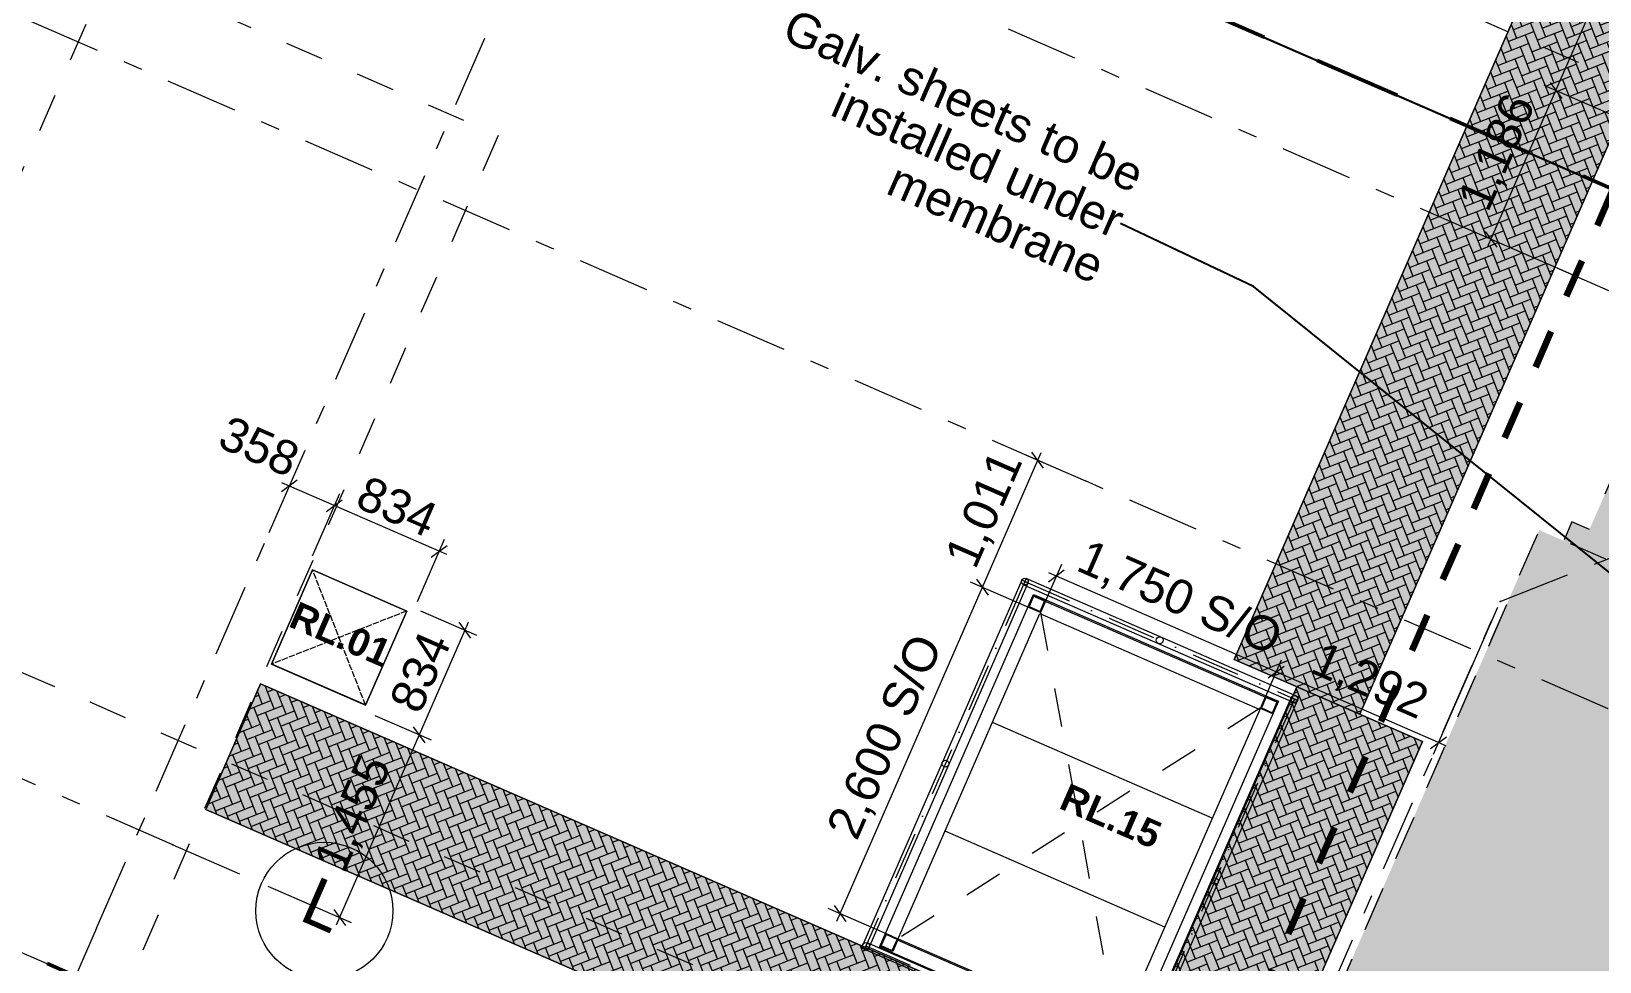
# Model space of a CAD drawing. Header units: millimetres. Extents: x -50172 to 145343, y -110728 to 25069.
# Drawn here: x -23716 to -12270, y -33197 to -26404 of the extents above; entities that cross this region are included whole.
import ezdxf
from ezdxf.enums import TextEntityAlignment as Align

# ---------------------------------------------------------------- set-up
doc = ezdxf.new("R2010")
doc.units = ezdxf.units.MM
doc.header["$MEASUREMENT"] = 0
for name, pattern in [('Dashed', [564.444447, 282.222223, -282.222223]), ('Dot & Dashed', [670.277762, 352.777767, -176.388884, 0, -141.111112]), ('Double Dashed', [1093.611073, 529.166651, -211.666656, 141.111112, -211.666656]), ('Hidden Line', [55, 45, -10]), ('Long Dashed', [1058.333302, 634.99999, -423.333311])]:
    doc.linetypes.add(name, pattern=pattern)
for name, color, linetype, lineweight in [('A-20-M_Roof_Accessory_Pen_No__1', 7, 'Continuous', 13), ('A-25-M_Curtain_Wall_Pen_No__1', 7, 'Continuous', 13), ('A-25-M_Curtain_Wall_Pen_No__85', 8, 'Continuous', 20), ('A-25-M_Wall_Ext_Pen_No__16', 7, 'Continuous', 20), ('A-95-MC_Marker_Section_P2.Marker_Pen_No__1', 7, 'Continuous', 13), ('A-95-MC_Marker_Section_P2.Marker_Pen_No__6', 7, 'Continuous', 35), ('COLUMN.IFC Import_Pen_No__2', 8, 'Continuous', 15), ('New_A-20-M_Roof_Accessory_Pen_No__1', 7, 'Continuous', 13), ('New_A-20-M_Roof_Accessory_Pen_No__150', 7, 'Continuous', 0), ('New_A-20-M_Roof_Accessory_Pen_No__156', 5, 'Continuous', 50), ('New_A-20-M_Roof_Accessory_Pen_No__176', 1, 'Continuous', 50), ('New_A-20-M_Roof_Pen_No__1', 7, 'Continuous', 13), ('New_A-20-M_Roof_Pen_No__92', 8, 'Continuous', 13), ('New_A-95-D_1_100_Pen_No__1', 7, 'Continuous', 13), ('New_A-95-P_Drawing_Pen_No__1', 7, 'Continuous', 13), ('New_A-95-P_Text_1_50_GA_Pen_No__86', 8, 'Continuous', 20)]:
    doc.layers.add(name, color=color, linetype=linetype, lineweight=lineweight)
for name, color, linetype in [('A-25-M_Wall_Ext', 7, 'Continuous'), ('A-95-MC_Marker_Section_P2.Marker', 7, 'Continuous'), ('COLUMN.IFC Import', 7, 'Continuous'), ('New_A-15-MG_Structural_Grid_Phase_2', 7, 'Continuous'), ('New_A-20-M_Roof', 7, 'Continuous'), ('New_A-95-D_1_100', 7, 'Continuous')]:
    doc.layers.add(name, color=color, linetype=linetype)
for name, color, linetype, lineweight, true_color in [('A-25-M_Wall_Ext_Pen_No__64', 7, 'Continuous', 20, 0x606060), ('A-95-MC_Marker_Section_P2.Marker_Pen_No__25', 7, 'Continuous', 50, 0x2a2a2a), ('New_A-15-MG_Structural_Grid_Phase_2_Pen_No__222', 7, 'Continuous', 13, 0x65af33), ('New_A-20-M_Roof_Pen_No__247', 7, 'Continuous', 200, 0xfb9e09), ('New_A-95-P_Drawing_Pen_No__142', 7, 'Continuous', 0, 0xeeeeee), ('New_A-95-P_Drawing_Pen_No__210', 7, 'Continuous', 13, 0xbae3f7)]:
    doc.layers.add(name, color=color, linetype=linetype, lineweight=lineweight, true_color=true_color)
doc.styles.add('GENERATED_STYLE_2', font='')
doc.styles.add('GENERATED_STYLE_3', font='')
doc.styles.add('GENERATED_STYLE_4', font='')
doc.styles.get('GENERATED_STYLE_2').set_extended_font_data('Swis721 BT', bold=True)
doc.styles.get('GENERATED_STYLE_3').set_extended_font_data('Arial')
doc.styles.get('GENERATED_STYLE_4').set_extended_font_data('Swis721 BT')
doc.dimstyles.new('GENERATED_STYLE__1', dxfattribs={"dimtxt": 250, "dimasz": 95, "dimexe": 0.18, "dimexo": 50, "dimgap": 0.09, "dimtad": 1, "dimdec": 0, "dimzin": 0, "dimdsep": 46, "dimtxsty": 'GENERATED_STYLE_3', "dimblk": 'ARROWHEAD_2', "dimblk1": 'ARROWHEAD_2', "dimblk2": 'ARROWHEAD_2', "dimcen": 0.09, "dimclrd": 7, "dimclre": 7, "dimclrt": 7, "dimadec": 0, "dimazin": 0, "dimtfac": 1, "dimtdec": 4, "dimtmove": 0, "dimatfit": 3, "dimfxl": 1, "dimtolj": 1, "dimtzin": 0, "dimarcsym": 0})
doc.dimstyles.new('GENERATED_STYLE__3', dxfattribs={"dimtxt": 0.18, "dimasz": 182.4, "dimexe": 0.18, "dimexo": 0.0625, "dimgap": 0.09, "dimtad": 0, "dimtih": 1, "dimtoh": 1, "dimdec": 4, "dimzin": 0, "dimdsep": 46, "dimcen": 0.09, "dimadec": 0, "dimazin": 0, "dimtfac": 1, "dimtdec": 4, "dimtmove": 0, "dimatfit": 3, "dimldrblk": 'ARROWHEAD_5', "dimfxl": 1, "dimtolj": 1, "dimtzin": 0, "dimarcsym": 0})

# ---------------------------------------------------------------- blocks, each defined once
blk = doc.blocks.new('Skylight Flat Panel 19[1]_1')
at = {"layer": 'New_A-20-M_Roof', "linetype": 'Continuous', "lineweight": 0, "flags": 128}
for points in [[(-17525, -33091), (-16406, -30525)], [(-16406, -30525), (-16402, -30516)], [(-16406, -30525), (-14619, -31304)], [(-16402, -30516), (-14615, -31295)], [(-17394, -33039), (-16354, -30656)], [(-16354, -30656), (-14750, -31356)], [(-14750, -31356), (-15790, -33739)], [(-14619, -31304), (-15738, -33871)], [(-14619, -31304), (-14615, -31295)], [(-15097, -32150), (-16701, -31451)], [(-15443, -32945), (-17047, -32245)], [(-15790, -33739), (-17394, -33039)], [(-17390, -33030), (-15785, -33730)], [(-15738, -33871), (-17525, -33091)]]:
    blk.add_lwpolyline(points, dxfattribs=at)
blk = doc.blocks.new('Roof_1_1', base_point=(-23076, -22803))
at = {"layer": 'New_A-20-M_Roof_Pen_No__92', "linetype": 'Continuous', "flags": 128}
for points in [[(-23076, -22801), (12417, -38278)], [(12417, -38280), (-23076, -22803)], [(-23076, -22803), (12417, -38280)], [(12418, -38277), (-23075, -22801)], [(-30854, -30049), (14148, -49673)], [(-21964, -31024), (-21664, -30337)], [(-21664, -30337), (-20976, -30637)], [(-20976, -30637), (-21276, -31324)], [(-21276, -31324), (-21964, -31024)], [(-21963, -31022), (-21275, -31322)]]:
    blk.add_lwpolyline(points, dxfattribs=at)
at = {"layer": 'New_A-20-M_Roof', "linetype": 'Continuous', "lineweight": 0}
blk.add_blockref('Skylight Flat Panel 19[1]_1', (0, 0), dxfattribs=at)
blk = doc.blocks.new('Roof_2_1', base_point=(-19442, -19430))
at = {"layer": 'New_A-20-M_Roof_Pen_No__92', "linetype": 'Continuous', "flags": 128}
for points in [[(-23077, -22805), (12416, -38282)], [(12416, -38282), (-23077, -22805)], [(12417, -38280), (-23076, -22803)], [(-23076, -22803), (12417, -38280)]]:
    blk.add_lwpolyline(points, dxfattribs=at)
blk = doc.blocks.new('Railing Horizontal 19_12')
at = {"layer": 'A-25-M_Wall_Ext_Pen_No__16', "linetype": 'Dot & Dashed'}
blk.add_line((0, 0), (2928, 0), dxfattribs=at)
at = {"layer": 'A-25-M_Wall_Ext_Pen_No__64', "linetype": 'Continuous'}
for p, q in [((0, 25), (0, -25)), ((2928, 25), (0, 25)), ((2928, -25), (2928, 25)), ((0, -25), (2928, -25))]:
    blk.add_line(p, q, dxfattribs=at)
for centre in [(0, 0), (1451, 0), (2903, 0)]:
    blk.add_circle(centre, 25, dxfattribs=at)
blk = doc.blocks.new('Railing Horizontal 19_13')
at = {"layer": 'A-25-M_Wall_Ext_Pen_No__16', "linetype": 'Dot & Dashed'}
blk.add_line((0, 0), (2171, 0), dxfattribs=at)
at = {"layer": 'A-25-M_Wall_Ext_Pen_No__64', "linetype": 'Continuous'}
for p, q in [((0, 25), (0, -25)), ((2171, 25), (0, 25)), ((2171, -25), (2171, 25)), ((0, -25), (2171, -25))]:
    blk.add_line(p, q, dxfattribs=at)
for centre in [(0, 0), (1073, 0), (2146, 0)]:
    blk.add_circle(centre, 25, dxfattribs=at)
blk = doc.blocks.new('Discrete Accessory 1065')
at = {"layer": 'COLUMN.IFC Import_Pen_No__2', "linetype": 'Continuous'}
for p, q in [((-50, -50), (-50, 50)), ((-50, 50), (50, 50)), ((43.7, 43.7), (-43.7, 43.7)), ((-43.7, 43.7), (-43.7, -43.7)), ((43.7, -43.7), (43.7, 43.7)), ((50, 50), (50, -50)), ((50, -50), (-50, -50)), ((-43.7, -43.7), (43.7, -43.7))]:
    blk.add_line(p, q, dxfattribs=at)
blk = doc.blocks.new('Discrete Accessory 1066')
at = {"layer": 'COLUMN.IFC Import_Pen_No__2', "linetype": 'Continuous'}
for p, q in [((-50, -50), (-50, 50)), ((-50, 50), (50, 50)), ((43.7, 43.7), (-43.7, 43.7)), ((-43.7, 43.7), (-43.7, -43.7)), ((43.7, -43.7), (43.7, 43.7)), ((50, 50), (50, -50)), ((50, -50), (-50, -50)), ((-43.7, -43.7), (43.7, -43.7))]:
    blk.add_line(p, q, dxfattribs=at)
blk = doc.blocks.new('Discrete Accessory 1068')
at = {"layer": 'COLUMN.IFC Import_Pen_No__2', "linetype": 'Continuous'}
for p, q in [((-50, -50), (-50, 50)), ((-50, 50), (50, 50)), ((43.7, 43.7), (-43.7, 43.7)), ((-43.7, 43.7), (-43.7, -43.7)), ((43.7, -43.7), (43.7, 43.7)), ((50, 50), (50, -50)), ((50, -50), (-50, -50)), ((-43.7, -43.7), (43.7, -43.7))]:
    blk.add_line(p, q, dxfattribs=at)
blk = doc.blocks.new('*D421')
at = {"layer": 'New_A-95-D_1_100_Pen_No__1', "linetype": 'Continuous'}
for p, q in [((-12631, -26778), (-12546, -26894)), ((-13063, -27923), (-12589, -26836)), ((-12478, -28178), (-13148, -27886)), ((-13105, -27865), (-13020, -27981)), ((-13087, -27979), (-13063, -27923))]:
    blk.add_line(p, q, dxfattribs=at)
at = {"layer": 'New_A-95-D_1_100_Pen_No__1', "insert": (-13043, -27753), "char_height": 250, "attachment_point": 7, "rotation": 66.4404, "style": 'GENERATED_STYLE_3'}
blk.add_mtext('\\A1;{\\fArial|b0|i0|c0|p34;1,186}', dxfattribs=at)
blk = doc.blocks.new('ARROWHEAD_2')
at = {"color": 0, "linetype": 'Continuous', "lineweight": 0}
for p, q in [((0, 0), (-1, 0)), ((-0.38, -0.66), (0.38, 0.66))]:
    blk.add_line(p, q, dxfattribs=at)
blk = doc.blocks.new('*D423')
at = {"layer": 'New_A-95-D_1_100_Pen_No__1', "linetype": 'Continuous'}
for p, q in [((-12589, -26836), (-11549, -24453)), ((-10962, -24709), (-11635, -24416)), ((-11506, -24511), (-11592, -24395)), ((-11549, -24453), (-11525, -24397)), ((-12631, -26778), (-12546, -26894)), ((-13063, -27923), (-12589, -26836)), ((-12001, -27093), (-12674, -26799))]:
    blk.add_line(p, q, dxfattribs=at)
at = {"layer": 'New_A-95-D_1_100_Pen_No__1', "insert": (-12423, -26332), "char_height": 250, "attachment_point": 7, "rotation": 66.4404, "style": 'GENERATED_STYLE_3'}
blk.add_mtext('\\A1;{\\fArial|b0|i0|c0|p34;2,600 S/O}', dxfattribs=at)
blk = doc.blocks.new('*D426')
at = {"layer": 'New_A-95-D_1_100_Pen_No__1', "linetype": 'Continuous'}
for p, q in [((-14631, -31082), (-16235, -30382)), ((-13016, -30612), (-13484, -31684)), ((-14593, -30996), (-14726, -31301)), ((-14689, -31124), (-14573, -31039)), ((-13446, -31598), (-14631, -31082)), ((-13504, -31641), (-13388, -31555)), ((-13390, -31623), (-13446, -31598))]:
    blk.add_line(p, q, dxfattribs=at)
at = {"layer": 'New_A-95-D_1_100_Pen_No__1', "insert": (-14412, -31123), "char_height": 250, "attachment_point": 7, "rotation": 336.4404, "style": 'GENERATED_STYLE_3'}
blk.add_mtext('\\A1;{\\fArial|b0|i0|c0|p34;1,292}', dxfattribs=at)
blk = doc.blocks.new('*D427')
at = {"layer": 'New_A-95-D_1_100_Pen_No__1', "linetype": 'Continuous'}
for p, q in [((-16197, -30296), (-16330, -30601)), ((-16177, -30339), (-16293, -30425)), ((-16235, -30382), (-16291, -30358)), ((-14631, -31082), (-16235, -30382)), ((-14689, -31124), (-14573, -31039))]:
    blk.add_line(p, q, dxfattribs=at)
at = {"layer": 'New_A-95-D_1_100_Pen_No__1', "insert": (-16120, -30378), "char_height": 250, "attachment_point": 7, "rotation": 336.4404, "style": 'GENERATED_STYLE_3'}
blk.add_mtext('\\A1;{\\fArial|b0|i0|c0|p34;1,750 S/O}', dxfattribs=at)
blk = doc.blocks.new('*D428')
at = {"layer": 'New_A-95-D_1_100_Pen_No__1', "linetype": 'Continuous'}
for p, q in [((-16818, -30404), (-16732, -30520)), ((-17814, -32845), (-16775, -30462)), ((-17435, -33010), (-17900, -32808)), ((-17857, -32787), (-17771, -32903)), ((-17838, -32901), (-17814, -32845))]:
    blk.add_line(p, q, dxfattribs=at)
at = {"layer": 'New_A-95-D_1_100_Pen_No__1', "insert": (-17649, -32341), "char_height": 250, "attachment_point": 7, "rotation": 66.4404, "style": 'GENERATED_STYLE_3'}
blk.add_mtext('\\A1;{\\fArial|b0|i0|c0|p34;2,600 S/O}', dxfattribs=at)
blk = doc.blocks.new('*D429')
at = {"layer": 'New_A-95-D_1_100_Pen_No__1', "linetype": 'Continuous'}
for p, q in [((-16020, -29688), (-16457, -29498)), ((-16328, -29594), (-16413, -29477)), ((-16371, -29536), (-16346, -29480)), ((-16775, -30462), (-16371, -29536)), ((-16396, -30627), (-16861, -30425)), ((-16818, -30404), (-16732, -30520)), ((-17814, -32845), (-16775, -30462))]:
    blk.add_line(p, q, dxfattribs=at)
at = {"layer": 'New_A-95-D_1_100_Pen_No__1', "insert": (-16785, -30360), "char_height": 250, "attachment_point": 7, "rotation": 66.4404, "style": 'GENERATED_STYLE_3'}
blk.add_mtext('\\A1;{\\fArial|b0|i0|c0|p34;1,011}', dxfattribs=at)
blk = doc.blocks.new('*D461')
at = {"layer": 'New_A-95-D_1_100_Pen_No__1', "linetype": 'Continuous'}
for p, q in [((-21505, -29867), (-21833, -29724)), ((-21467, -29781), (-21666, -30236)), ((-21563, -29910), (-21447, -29824)), ((-20740, -30200), (-21505, -29867)), ((-20703, -30115), (-20901, -30569)), ((-20798, -30243), (-20682, -30158)), ((-20684, -30225), (-20740, -30200))]:
    blk.add_line(p, q, dxfattribs=at)
at = {"layer": 'New_A-95-D_1_100_Pen_No__1', "insert": (-21365, -29874), "char_height": 250, "attachment_point": 7, "rotation": 336.4404, "style": 'GENERATED_STYLE_3'}
blk.add_mtext('\\A1;{\\fArial|b0|i0|c0|p34;834}', dxfattribs=at)
blk = doc.blocks.new('*D462')
at = {"layer": 'New_A-95-D_1_100_Pen_No__1', "linetype": 'Continuous'}
for p, q in [((-21796, -29638), (-21983, -30067)), ((-21775, -29681), (-21891, -29767)), ((-21833, -29724), (-21889, -29700)), ((-21505, -29867), (-21833, -29724)), ((-21563, -29910), (-21447, -29824))]:
    blk.add_line(p, q, dxfattribs=at)
at = {"layer": 'New_A-95-D_1_100_Pen_No__1', "insert": (-22371, -29435), "char_height": 250, "attachment_point": 7, "rotation": 336.4404, "style": 'GENERATED_STYLE_3'}
blk.add_mtext('\\A1;{\\fArial|b0|i0|c0|p34;358}', dxfattribs=at)
blk = doc.blocks.new('*D463')
at = {"layer": 'New_A-95-D_1_100_Pen_No__1', "linetype": 'Continuous'}
for p, q in [((-20875, -30635), (-20466, -30814)), ((-20552, -30776), (-20885, -31541)), ((-20509, -30834), (-20594, -30718)), ((-20527, -30720), (-20552, -30776)), ((-21209, -31399), (-20799, -31578)), ((-20885, -31541), (-21466, -32874)), ((-20842, -31599), (-20928, -31483))]:
    blk.add_line(p, q, dxfattribs=at)
at = {"layer": 'New_A-95-D_1_100_Pen_No__1', "insert": (-20878, -31401), "char_height": 250, "attachment_point": 7, "rotation": 66.4404, "style": 'GENERATED_STYLE_3'}
blk.add_mtext('\\A1;{\\fArial|b0|i0|c0|p34;834}', dxfattribs=at)
blk = doc.blocks.new('*D464')
at = {"layer": 'New_A-95-D_1_100_Pen_No__1', "linetype": 'Continuous'}
for p, q in [((-21209, -31399), (-20799, -31578)), ((-20885, -31541), (-21466, -32874)), ((-20842, -31599), (-20928, -31483)), ((-21991, -32646), (-21381, -32912)), ((-21509, -32816), (-21424, -32932)), ((-21466, -32874), (-21491, -32930))]:
    blk.add_line(p, q, dxfattribs=at)
at = {"layer": 'New_A-95-D_1_100_Pen_No__1', "insert": (-21393, -32581), "char_height": 250, "attachment_point": 7, "rotation": 66.4404, "style": 'GENERATED_STYLE_3'}
blk.add_mtext('\\A1;{\\fArial|b0|i0|c0|p34;1,455}', dxfattribs=at)
blk = doc.blocks.new('ARROWHEAD_5')
at = {"color": 0, "linetype": 'Continuous', "lineweight": 0}
blk.add_line((0, 0), (-1, 0), dxfattribs=at)
blk.add_solid([(-1, 0.2679), (0, 0), (-1, -0.2679), (-1, 0.2679)], dxfattribs=at)
blk = doc.blocks.new('Standard grid marker_32')
at = {"layer": 'New_A-15-MG_Structural_Grid_Phase_2_Pen_No__222', "linetype": 'Double Dashed'}
blk.add_line((705, 0), (53258, 0), dxfattribs=at)
at = {"layer": 'New_A-15-MG_Structural_Grid_Phase_2_Pen_No__222', "style": 'GENERATED_STYLE_4'}
for tag, p in [('AC_MarkerText_1_0', (-500, 39)), ('AC_MarkerText_1_1', (54463, 39))]:
    blk.add_attdef(tag, text='', height=350, rotation=180, dxfattribs=at).set_placement(p, align=Align.MIDDLE_CENTER)
blk = doc.blocks.new('Standard grid marker_33')
at = {"layer": 'New_A-15-MG_Structural_Grid_Phase_2_Pen_No__222', "linetype": 'Double Dashed'}
blk.add_line((705, 0), (54601, 0), dxfattribs=at)
at = {"layer": 'New_A-15-MG_Structural_Grid_Phase_2_Pen_No__222', "style": 'GENERATED_STYLE_4'}
for tag, p in [('AC_MarkerText_1_0', (-500, 43)), ('AC_MarkerText_1_1', (55806, 43))]:
    blk.add_attdef(tag, text='', height=350, rotation=180, dxfattribs=at).set_placement(p, align=Align.MIDDLE_CENTER)
blk = doc.blocks.new('Standard grid marker_38')
at = {"layer": 'New_A-15-MG_Structural_Grid_Phase_2_Pen_No__222', "linetype": 'Double Dashed'}
for p, q in [((2710, 0), (20151, 0)), ((20151, 0), (21049, -897))]:
    blk.add_line(p, q, dxfattribs=at)
blk.add_point((20151, 0), dxfattribs=at)
at = {"layer": 'New_A-15-MG_Structural_Grid_Phase_2_Pen_No__222', "style": 'GENERATED_STYLE_4'}
for tag, p in [('AC_MarkerText_1_0', (-500, -861)), ('AC_MarkerText_1_1', (23361, -861))]:
    blk.add_attdef(tag, text='', height=350, rotation=270, dxfattribs=at).set_placement(p, align=Align.MIDDLE_CENTER)
blk = doc.blocks.new('Standard grid marker_40')
at = {"layer": 'New_A-15-MG_Structural_Grid_Phase_2_Pen_No__222', "linetype": 'Double Dashed'}
for q in [(39496, 0), (0, 0)]:
    blk.add_line((18746, 0), q, dxfattribs=at)
blk.add_point((18746, 0), dxfattribs=at)
blk.add_point((18746, 0), dxfattribs=at)
at = {"layer": 'New_A-15-MG_Structural_Grid_Phase_2_Pen_No__222', "style": 'GENERATED_STYLE_4'}
for tag, p in [('AC_MarkerText_1_0', (-500, 41)), ('AC_MarkerText_1_1', (58742, 41))]:
    blk.add_attdef(tag, text='', height=350, rotation=270, dxfattribs=at).set_placement(p, align=Align.MIDDLE_CENTER)
blk = doc.blocks.new('Standard grid marker_41')
at = {"layer": 'New_A-15-MG_Structural_Grid_Phase_2_Pen_No__222', "linetype": 'Double Dashed'}
for q in [(11275, 0), (0, 0)]:
    blk.add_line((705, 0), q, dxfattribs=at)
at = {"layer": 'New_A-15-MG_Structural_Grid_Phase_2_Pen_No__222', "linetype": 'Continuous'}
blk.add_circle((-500, 0), 500, dxfattribs=at)
at = {"layer": 'New_A-15-MG_Structural_Grid_Phase_2_Pen_No__222', "linetype": 'Double Dashed'}
blk.add_point((705, 0), dxfattribs=at)
blk.add_point((705, 0), dxfattribs=at)
at = {"layer": 'New_A-15-MG_Structural_Grid_Phase_2_Pen_No__222', "style": 'GENERATED_STYLE_4'}
for tag, p in [('AC_MarkerText_1_0', (-500, 43)), ('AC_MarkerText_1_1', (12480, 43))]:
    blk.add_attdef(tag, text='', height=350, rotation=180, dxfattribs=at).set_placement(p, align=Align.MIDDLE_CENTER)
blk = doc.blocks.new('Cutting Plane_4_1', base_point=(-25330, -21003))
at = {"layer": 'A-95-MC_Marker_Section_P2.Marker_Pen_No__1', "linetype": 'Dashed'}
blk.add_line((-25101, -21103), (22392, -41812), dxfattribs=at)
blk = doc.blocks.new('Cutting Plane_5_1', base_point=(18851, -50545))
at = {"layer": 'A-95-MC_Marker_Section_P2.Marker_Pen_No__1', "linetype": 'Dashed'}
blk.add_line((-6471, -38635), (-31882, -27555), dxfattribs=at)
blk = doc.blocks.new('Cutting Plane_7_1', base_point=(-15692, -10946))
at = {"layer": 'A-95-MC_Marker_Section_P2.Marker_Pen_No__1', "linetype": 'Dashed'}
for p, q in [((-22372, -26264), (-20308, -27164)), ((-20308, -27164), (-38549, -68998))]:
    blk.add_line(p, q, dxfattribs=at)
blk = doc.blocks.new('Cutting Plane_9_1', base_point=(-22092, -23539))
at = {"layer": 'A-95-MC_Marker_Section_P2.Marker_Pen_No__25', "linetype": 'Continuous'}
for points in [[(-21992, -23310), (-22192, -23768), (-21633, -23739)], [(-26233, -33037), (-26033, -32579), (-25675, -33008)]]:
    blk.add_hatch(color=256, dxfattribs=at).paths.add_polyline_path(points)
at = {"layer": 'A-95-MC_Marker_Section_P2.Marker_Pen_No__1', "linetype": 'Dashed'}
blk.add_line((-22192, -23768), (-26033, -32579), dxfattribs=at)
at = {"layer": 'A-95-MC_Marker_Section_P2.Marker_Pen_No__25', "linetype": 'Continuous'}
for p, q in [((-21992, -23310), (-22192, -23768)), ((-21633, -23739), (-21992, -23310)), ((-22192, -23768), (-21633, -23739)), ((-26233, -33037), (-26033, -32579)), ((-26033, -32579), (-25675, -33008)), ((-25675, -33008), (-26233, -33037))]:
    blk.add_line(p, q, dxfattribs=at)
at = {"layer": 'A-95-MC_Marker_Section_P2.Marker_Pen_No__6', "char_height": 275, "rotation": 66.4404, "style": 'GENERATED_STYLE_4'}
for insert, attachment_point in [((-21580, -23325), 7), ((-25942, -33328), 9)]:
    blk.add_mtext('\\A1;{\\fSwis721 BT|b0|i0|c0|p34;S-169}', dxfattribs=dict(at, insert=insert, attachment_point=attachment_point))

msp = doc.modelspace()

# ---------------------------------------------------------------- hatches: boundary and pattern name
at = {"layer": 'A-20-M_Roof_Accessory_Pen_No__1', "linetype": 'Continuous', "lineweight": 0, "true_color": 0x000000}
for points in [[(-14937.6, -30990.8), (-14020.9, -31390.5), (-10560.8, -23455.4), (-11477.5, -23055.7), (-12991.2, -26527.3), (-14314.9, -29562.8)], [(-22043.1, -31168.3), (-22442.8, -32084.9), (-16079.1, -34859.8), (-15679.4, -33943.1)], [(-14479.2, -31190.7), (-16079.1, -34859.8), (-15162.5, -35259.5), (-13562.6, -31590.4)]]:
    msp.add_hatch(color=178, dxfattribs=at).paths.add_polyline_path(points)
at = {"layer": 'New_A-20-M_Roof_Accessory_Pen_No__150', "linetype": 'Continuous'}
h = msp.add_hatch(dxfattribs=at)
h.set_pattern_fill('Brick_Floor___Laid_Flat__BB', color=256, style=0, pattern_type=2)
h.set_pattern_definition([(291.4404, (-16214.06, -27118.03), (249.454, 97.963), [201, -67]), (291.4404, (-16078.22, -27280.63), (249.454, 97.963), [201, -67]), (291.4404, (-16040.35, -27193.78), (249.454, 97.963), [201, -67]), (291.4404, (-16002.48, -27106.92), (249.454, 97.963), [201, -67]), (21.4404, (-16165.08, -27242.76), (-97.963, 249.454), [201, -67]), (21.4404, (-16127.2, -27155.9), (-97.963, 249.454), [201, -67]), (21.4404, (-16089.33, -27069.05), (-97.963, 249.454), [201, -67]), (21.4404, (-15953.5, -27231.65), (-97.963, 249.454), [201, -67])])
h.paths.add_polyline_path([(-14937.6, -30990.8), (-14314.9, -29562.8), (-12991.2, -26527.3), (-11477.5, -23055.7), (-10560.8, -23455.4), (-14020.9, -31390.5)])
h = msp.add_hatch(dxfattribs=at)
h.set_pattern_fill('Brick_Floor___Laid_Flat__BB', color=256, style=0, pattern_type=2)
h.set_pattern_definition([(21.4404, (-22516.11, -29345.38), (-97.963, 249.454), [201, -67]), (21.4404, (-22353.51, -29209.54), (-97.963, 249.454), [201, -67]), (21.4404, (-22440.37, -29171.67), (-97.963, 249.454), [201, -67]), (21.4404, (-22527.22, -29133.8), (-97.963, 249.454), [201, -67]), (111.4404, (-22391.4, -29296.4), (249.454, 97.963), [201, -67]), (111.4404, (-22478.24, -29258.53), (249.454, 97.963), [201, -67]), (111.4404, (-22565.1, -29220.65), (249.454, 97.963), [201, -67]), (111.4404, (-22402.5, -29084.82), (249.454, 97.963), [201, -67])])
h.paths.add_polyline_path([(-22043.1, -31168.3), (-15679.4, -33943.1), (-16079.1, -34859.8), (-22442.8, -32084.9)])
h = msp.add_hatch(dxfattribs=at)
h.set_pattern_fill('Brick_Floor___Laid_Flat__BB', color=256, style=0, pattern_type=2)
h.set_pattern_definition([(291.4404, (-16348.95, -36354.14), (249.454, 97.963), [201, -67]), (291.4404, (-16213.11, -36516.74), (249.454, 97.963), [201, -67]), (291.4404, (-16175.24, -36429.9), (249.454, 97.963), [201, -67]), (291.4404, (-16137.37, -36343.03), (249.454, 97.963), [201, -67]), (21.4404, (-16299.97, -36478.87), (-97.963, 249.454), [201, -67]), (21.4404, (-16262.1, -36392.01), (-97.963, 249.454), [201, -67]), (21.4404, (-16224.22, -36305.16), (-97.963, 249.454), [201, -67]), (21.4404, (-16088.4, -36467.76), (-97.963, 249.454), [201, -67])])
h.paths.add_polyline_path([(-14479.2, -31190.7), (-13562.6, -31590.4), (-15162.5, -35259.5), (-16079.1, -34859.8)])
at = {"layer": 'New_A-95-P_Drawing_Pen_No__142', "linetype": 'Continuous'}
msp.add_hatch(color=256, dxfattribs=at).paths.add_polyline_path([(-14130.4, -33299.9), (-13951.6, -33377.8), (-14122.7, -34120.8), (-15546.3, -37385.5), (-14116.5, -38009), (-12393.3, -34057.3), (-12150.4, -34163.3), (-10731.5, -30909.2), (-10974.4, -30803.2), (-10914.4, -30665.7), (-10969.3, -30641.8), (-10141.9, -28744.4), (-11516.8, -28144.8), (-12344.2, -30042.3), (-12472.7, -29986.3), (-12532.7, -30123.7), (-12711.4, -30045.8)])
at = {"layer": 'New_A-95-P_Drawing_Pen_No__210', "linetype": 'Continuous'}
msp.add_hatch(color=256, dxfattribs=at).paths.add_polyline_path([(-14130.4, -33299.9), (-12150.4, -34163.3), (-10731.5, -30909.2), (-12711.4, -30045.8)])

# ---------------------------------------------------------------- linework, layer by layer
at = {"layer": 'A-20-M_Roof_Accessory_Pen_No__1', "linetype": 'Continuous', "flags": 128}
for points in [[(-14937.6, -30990.8), (-14020.9, -31390.5), (-10560.8, -23455.4), (-11477.5, -23055.7), (-12991.2, -26527.3), (-14314.9, -29562.8)], [(-22043.1, -31168.3), (-22442.8, -32084.9), (-16079.1, -34859.8), (-15679.4, -33943.1)], [(-14479.2, -31190.7), (-16079.1, -34859.8), (-15162.5, -35259.5), (-13562.6, -31590.4)]]:
    msp.add_lwpolyline(points, close=True, dxfattribs=at)
at = {"layer": 'New_A-20-M_Roof_Accessory_Pen_No__1', "linetype": 'Continuous', "flags": 128}
for points in [[(-14937.6, -30990.8), (-14314.9, -29562.8), (-12991.2, -26527.3), (-11477.5, -23055.7), (-10560.8, -23455.4), (-14020.9, -31390.5)], [(-22043.1, -31168.3), (-15679.4, -33943.1), (-16079.1, -34859.8), (-22442.8, -32084.9)], [(-14479.2, -31190.7), (-13562.6, -31590.4), (-15162.5, -35259.5), (-16079.1, -34859.8)]]:
    msp.add_lwpolyline(points, close=True, dxfattribs=at)
at = {"layer": 'New_A-20-M_Roof_Accessory_Pen_No__156', "linetype": 'Dashed', "flags": 128}
msp.add_lwpolyline([(-30845.3, -30053.1), (14148.5, -49672.6)], dxfattribs=at)
at = {"layer": 'New_A-20-M_Roof_Accessory_Pen_No__176', "linetype": 'Long Dashed', "flags": 128}
msp.add_lwpolyline([(-23061.3, -22809.6), (18046, -40734.4)], dxfattribs=at)
at = {"layer": 'New_A-20-M_Roof_Pen_No__1', "linetype": 'Hidden Line'}
for p, q in [((-21276.2, -31324.2), (-21663.9, -30336.9)), ((-20976.5, -30636.7), (-21963.7, -31024.4))]:
    msp.add_line(p, q, dxfattribs=at)
at = {"layer": 'New_A-20-M_Roof_Pen_No__1', "linetype": 'Continuous', "flags": 128}
msp.add_lwpolyline([(-20976.5, -30636.7), (-21663.9, -30336.9), (-21963.7, -31024.4), (-21276.2, -31324.2)], close=True, dxfattribs=at)
at = {"layer": 'New_A-20-M_Roof_Pen_No__247', "linetype": 'Dashed'}
msp.add_line((-12174.8, -27562.1), (-15355.1, -34855.4), dxfattribs=at)
at = {"layer": 'New_A-95-P_Drawing_Pen_No__1', "linetype": 'Dashed'}
for p, q in [((-16350.4, -30647), (-15785.5, -33729.8)), ((-14746.3, -31346.5), (-17389.7, -33030.3))]:
    msp.add_line(p, q, dxfattribs=at)
at = {"layer": 'New_A-95-P_Drawing_Pen_No__1', "linetype": 'Dashed', "flags": 128}
for points in [[(-14130.4, -33299.9), (-13951.6, -33377.8), (-14122.7, -34120.8), (-15546.3, -37385.5), (-14116.5, -38009), (-12393.3, -34057.3), (-12150.4, -34163.3), (-10731.5, -30909.2), (-10974.4, -30803.2), (-10914.4, -30665.7), (-10969.3, -30641.8), (-10141.9, -28744.4), (-11516.8, -28144.8), (-12344.2, -30042.3), (-12472.7, -29986.3), (-12532.7, -30123.7), (-12711.4, -30045.8)], [(-14130.4, -33299.9), (-12150.4, -34163.3), (-10731.5, -30909.2), (-12711.4, -30045.8)]]:
    msp.add_lwpolyline(points, close=True, dxfattribs=at)

# ---------------------------------------------------------------- block references
at = {"layer": 'A-25-M_Wall_Ext', "color": 251, "linetype": 'Continuous', "lineweight": 20, "true_color": 0x606060, "zscale": 1000}
for name, p, rotation in [('Railing Horizontal 19_12', (-16464.5, -30421.8), 246.4404115839915), ('Railing Horizontal 19_13', (-16464.5, -30421.8), 336.4404115839913), ('Railing Horizontal 19_12', (-14497.8, -31279.4), 246.4404115839915), ('Railing Horizontal 19_13', (-17624.6, -33082.4), 336.4404115839913)]:
    msp.add_blockref(name, p, dxfattribs=dict(at, rotation=rotation))
at = {"layer": 'A-95-MC_Marker_Section_P2.Marker'}
for name, p in [('Cutting Plane_7_1', (-15692.4, -10945.9)), ('Cutting Plane_4_1', (-25330.5, -21002.6)), ('Cutting Plane_9_1', (-22091.6, -23538.9)), ('Cutting Plane_5_1', (18850.6, -50545.4))]:
    msp.add_blockref(name, p, dxfattribs=at)
at = {"layer": 'COLUMN.IFC Import', "linetype": 'Continuous', "zscale": 1000, "rotation": 336.4404115839877}
for name, p in [('Discrete Accessory 1065', (-16376.2, -30582.2)), ('Discrete Accessory 1066', (-14680.1, -31321.8)), ('Discrete Accessory 1068', (-17455.3, -33057))]:
    msp.add_blockref(name, p, dxfattribs=at)
at = {"layer": 'New_A-15-MG_Structural_Grid_Phase_2', "color": 8, "linetype": 'Continuous', "lineweight": 15, "zscale": 1000}
for name, p, rotation in [('Standard grid marker_40', (-30734.1, -50137), 66.44041158399293), ('Standard grid marker_32', (22639.6, -43491.3), 156.4404115839929), ('Standard grid marker_33', (21520.4, -46057.9), 156.4404115839929), ('Standard grid marker_38', (-21050.7, -49037.7), 66.44041158399293)]:
    msp.add_blockref(name, p, dxfattribs=dict(at, rotation=rotation))
at = {"layer": 'New_A-15-MG_Structural_Grid_Phase_2', "color": 8, "linetype": 'Continuous', "lineweight": 15}
ref = msp.add_blockref('Standard grid marker_41', (-22036.6, -32625.7), dxfattribs=dict(at, zscale=1000, rotation=156.4404115839929))
ref.add_attrib('AC_MarkerText_1', 'L', dxfattribs={"layer": 'New_A-15-MG_Structural_Grid_Phase_2_Pen_No__222', "color": 85, "true_color": 0x65af33, "height": 350, "rotation": 336.44041, "style": 'GENERATED_STYLE_4'}).set_placement((-21578.3, -32782.2), align=Align.MIDDLE_CENTER)
at = {"layer": 'New_A-20-M_Roof', "color": 8, "linetype": 'Continuous', "lineweight": 13}
for name, p in [('Roof_2_1', (-19442.3, -19430.5)), ('Roof_1_1', (-23076.4, -22803))]:
    msp.add_blockref(name, p, dxfattribs=at)

# ---------------------------------------------------------------- texts
at = {"layer": 'A-25-M_Curtain_Wall_Pen_No__1', "linetype": 'Continuous', "insert": (-15765.8, -27806.1), "char_height": 250.009, "width": 3413.533, "attachment_point": 6, "rotation": 336.44041, "line_spacing_factor": 0.869246, "style": 'GENERATED_STYLE_4'}
msp.add_mtext('\\A1;{\\fSwis721 BT|b0|i0|c0|p34;Galv. sheets to be installed under membrane}', dxfattribs=at)
at = {"layer": 'New_A-95-P_Text_1_50_GA_Pen_No__86', "linetype": 'Continuous', "char_height": 200, "attachment_point": 2, "rotation": 336.44041, "style": 'GENERATED_STYLE_2'}
for s, insert in [('\\A1;{\\fSwis721 BT|b1|i0|c0|p34;RL.01}', (-21419.4, -30714.4)), ('\\A1;{\\fSwis721 BT|b1|i0|c0|p34;RL.15}', (-15796.5, -32041.6))]:
    msp.add_mtext(s, dxfattribs=dict(at, insert=insert))

# ---------------------------------------------------------------- dimensions: what is measured, and where the dimension line sits
at = {"layer": 'New_A-95-D_1_100', "linetype": 'Continuous'}
for base, p1, p2, angle, picture, middle, turn in [((-11549.3, -24453.1), (-11955, -27112.6), (-10915.8, -24729.3), 66.44041, '*D423', (-11827.3, -24652.9), 66.44041), ((-16234.9, -30382.1), (-14746.3, -31346.5), (-16350.4, -30647), 156.44041, '*D427', (-14441.1, -30973.4), 336.44041), ((-16774.6, -30462.1), (-17389.7, -33030.3), (-16350.4, -30647), 66.44041, '*D428', (-17052.7, -30661.9), 66.44041)]:
    dim = msp.add_linear_dim(base=base, p1=p1, p2=p2, angle=angle, text='<MeasuredValue> S/O', dimstyle='GENERATED_STYLE__1', dxfattribs=at)
    dim.commit()
    dim.dimension.update_dxf_attribs({"geometry": picture, "text_midpoint": middle, "dimtype": 160, "text_rotation": turn})
for base, p1, p2, angle, picture, middle, turn in [((-12588.5, -26836.4), (-12432.3, -28198.2), (-11955, -27112.6), 66.44041, '*D421', (-12980.9, -27298.4), 66.44041), ((-21833.1, -29724), (-21685.6, -30281.7), (-22002.8, -30113.3), 156.44041, '*D462', (-22050.8, -29438.2), 336.44041), ((-16370.6, -29535.5), (-16350.4, -30647), (-15974.1, -29708.4), 66.44041, '*D429', (-16722.9, -29905.7), 66.44041), ((-21504.9, -29867.1), (-20921.2, -30615), (-21685.6, -30281.7), 156.44041, '*D461', (-21045.1, -29876.7), 336.44041), ((-14630.8, -31081.6), (-12996.2, -30566.2), (-14746.3, -31346.5), 156.44041, '*D426', (-13957.1, -31184.5), 336.44041), ((-20884.9, -31540.7), (-20921.2, -30615), (-21254.5, -31379.5), 246.44041, '*D463', (-20875.3, -31080.8), 66.44041), ((-21466.5, -32874.4), (-21254.5, -31379.5), (-22036.6, -32625.7), 246.44041, '*D464', (-21331.1, -32126.1), 66.44041)]:
    dim = msp.add_linear_dim(base=base, p1=p1, p2=p2, angle=angle, dimstyle='GENERATED_STYLE__1', dxfattribs=at)
    dim.commit()
    dim.dimension.update_dxf_attribs({"geometry": picture, "text_midpoint": middle, "dimtype": 160, "text_rotation": turn})

# ---------------------------------------------------------------- leaders
at = {"layer": 'A-25-M_Curtain_Wall_Pen_No__85', "linetype": 'Continuous', "annotation_type": 0, "has_hookline": 1, "hookline_direction": 1, "horizontal_direction": (0.916645, -0.399703, 0)}
for points, text_width in [([(-7817.6, -29166.4), (-13157.9, -24507.2), (-14128.1, -24050.4)], 3131), ([(-8913.8, -32998.3), (-14797, -28266.3), (-15765.7, -27806.1)], 3190.6)]:
    msp.add_leader(points, dimstyle='GENERATED_STYLE__3', dxfattribs=dict(at, text_width=text_width))

doc.saveas('drawing.dxf')
